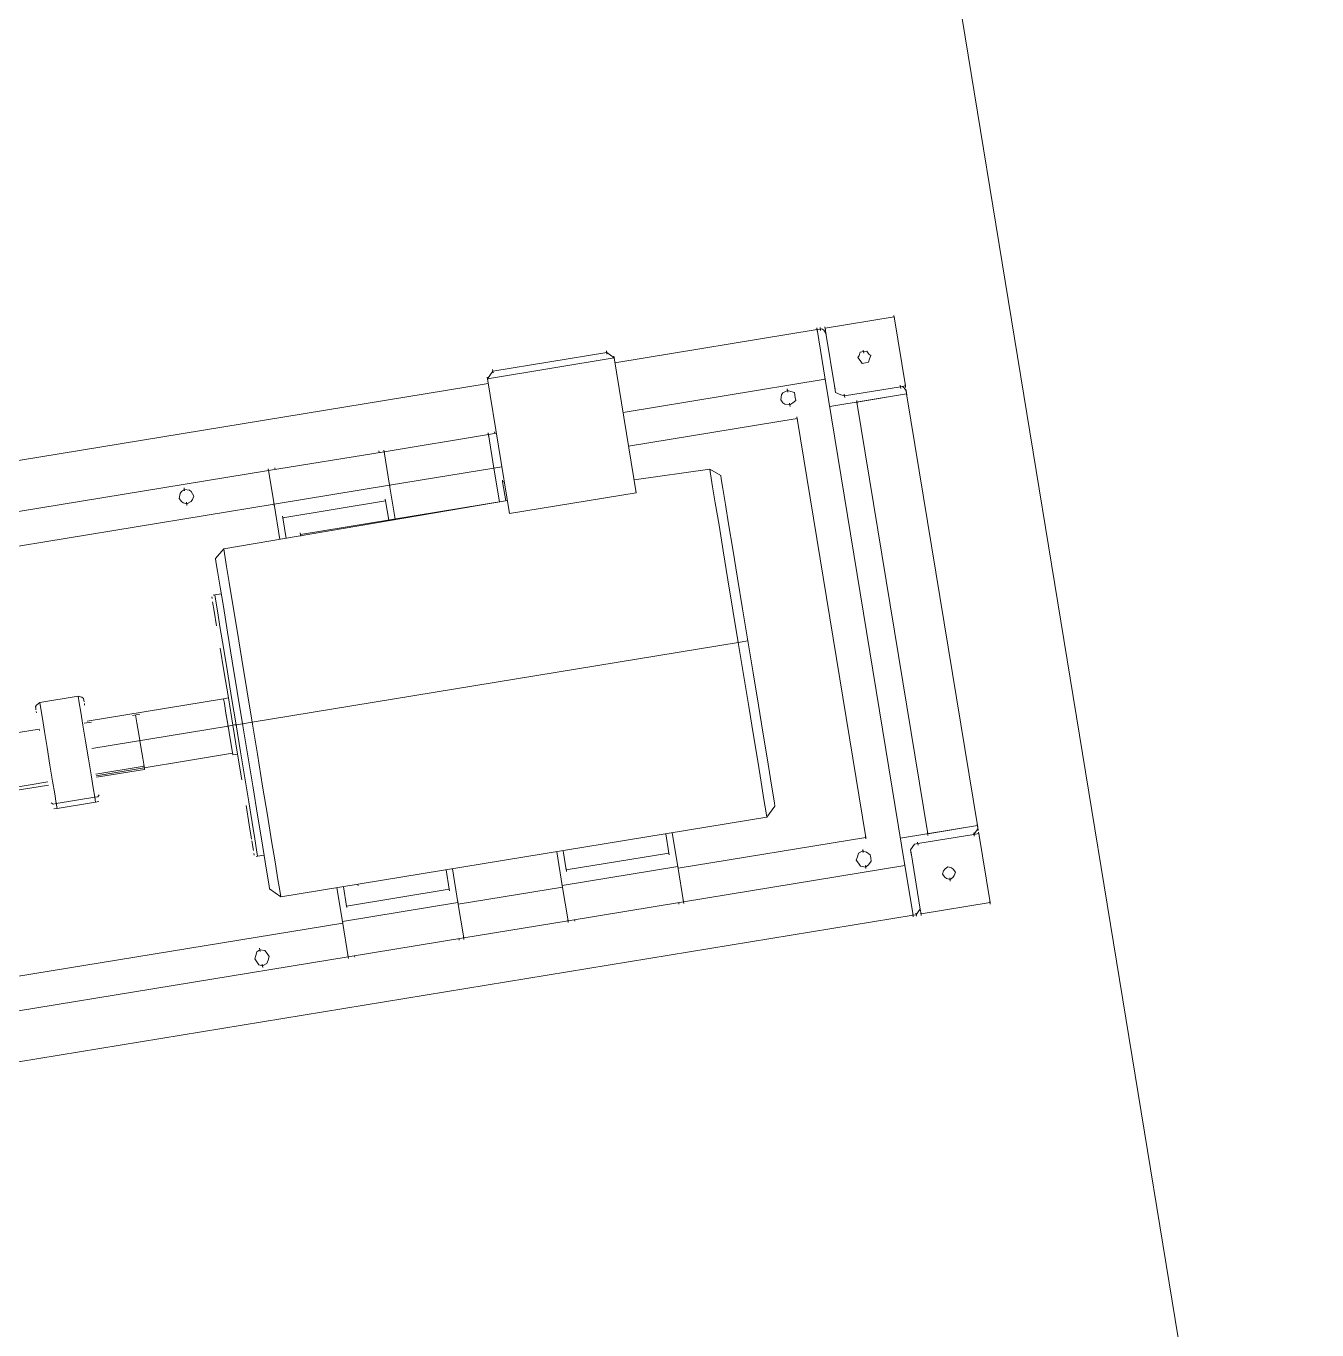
# Model space of a CAD drawing. Header units: metres. Extents: x 2 to 659295185, y -28 to 1124222152.
# Drawn here: x 655611.247 to 655612.913, y 1126535.41 to 1126537.093 of the extents above; entities that cross this region are included whole.
import ezdxf

# ---------------------------------------------------------------- set-up
doc = ezdxf.new("R2010")
doc.units = ezdxf.units.M
doc.header["$MEASUREMENT"] = 0
doc.layers.add('CCSM_C1_CUERPO CK$0$A-EQUIPOS', color=9, linetype='CONTINUOUS')

msp = doc.modelspace()

# ---------------------------------------------------------------- linework, layer by layer
at = {"layer": 'CCSM_C1_CUERPO CK$0$A-EQUIPOS', "lineweight": 5}
for p, q in [((655611.754, 1126541.3795), (655612.9131, 1126534.3082)), ((655611.754, 1126541.3795), (655612.9131, 1126534.3082)), ((655612.2782, 1126536.7026), (655612.3673, 1126536.7172)), ((655612.2782, 1126536.7026), (655612.3673, 1126536.7172)), ((655612.3673, 1126536.7172), (655612.3669, 1126536.7192)), ((655612.3669, 1126536.7192), (655612.3676, 1126536.7151)), ((655612.3673, 1126536.7172), (655612.3819, 1126536.6281)), ((655612.3673, 1126536.7172), (655612.3819, 1126536.6281)), ((655612.2679, 1126536.7009), (655612.007, 1126536.6581)), ((655612.007, 1126536.6581), (655612.2679, 1126536.7009)), ((655612.2679, 1126536.7009), (655612.2675, 1126536.7029)), ((655612.2675, 1126536.7029), (655612.2682, 1126536.6988)), ((655612.2679, 1126536.7009), (655612.2675, 1126536.7029)), ((655612.2675, 1126536.7029), (655612.2682, 1126536.6988)), ((655612.272, 1126536.7015), (655612.2679, 1126536.7009)), ((655612.272, 1126536.7015), (655612.2679, 1126536.7009)), ((655612.2679, 1126536.7009), (655612.2784, 1126536.6367)), ((655612.2679, 1126536.7009), (655612.2784, 1126536.6367)), ((655612.2679, 1126536.7009), (655612.2784, 1126536.6367)), ((655612.2679, 1126536.7009), (655612.2784, 1126536.6367)), ((655612.272, 1126536.7015), (655612.2717, 1126536.7036)), ((655612.2717, 1126536.7036), (655612.2723, 1126536.6995)), ((655612.2741, 1126536.7019), (655612.272, 1126536.7015)), ((655612.2741, 1126536.7019), (655612.272, 1126536.7015)), ((655612.2741, 1126536.7019), (655612.2765, 1126536.7001)), ((655612.2765, 1126536.7001), (655612.2741, 1126536.7019)), ((655612.2741, 1126536.7019), (655612.2765, 1126536.7001)), ((655612.2765, 1126536.7001), (655612.2741, 1126536.7019)), ((655612.2765, 1126536.7001), (655612.2741, 1126536.7019)), ((655612.2741, 1126536.7019), (655612.2765, 1126536.7001)), ((655612.2792, 1126536.6963), (655612.2765, 1126536.7001)), ((655612.2765, 1126536.7001), (655612.2792, 1126536.6963)), ((655612.2792, 1126536.6963), (655612.2765, 1126536.7001)), ((655612.2765, 1126536.7001), (655612.2792, 1126536.6963)), ((655612.2792, 1126536.6963), (655612.2765, 1126536.7001)), ((655612.2765, 1126536.7001), (655612.2792, 1126536.6963)), ((655612.2782, 1126536.7026), (655612.2779, 1126536.7046)), ((655612.2779, 1126536.7046), (655612.2786, 1126536.7005)), ((655612.2792, 1126536.6963), (655612.2782, 1126536.7026)), ((655612.2792, 1126536.6963), (655612.2782, 1126536.7026)), ((655612.2789, 1126536.6984), (655612.2796, 1126536.6943)), ((655612.2908, 1126536.6259), (655612.2792, 1126536.6963)), ((655612.2908, 1126536.6259), (655612.2792, 1126536.6963)), ((655612.3275, 1126536.6745), (655612.3282, 1126536.6703)), ((655611.8424, 1126536.6375), (655612.0059, 1126536.6643)), ((655611.8493, 1126536.6471), (655611.9963, 1126536.6712)), ((655611.9963, 1126536.6712), (655611.8493, 1126536.6471)), ((655611.9966, 1126536.6692), (655611.996, 1126536.6733)), ((655611.996, 1126536.6733), (655611.9963, 1126536.6712)), ((655612.0059, 1126536.6643), (655611.9963, 1126536.6712)), ((655611.9963, 1126536.6712), (655612.0059, 1126536.6643)), ((655612.0063, 1126536.6622), (655612.0056, 1126536.6664)), ((655612.0056, 1126536.6664), (655612.0059, 1126536.6643)), ((655612.0345, 1126536.4904), (655612.0059, 1126536.6643)), ((655612.0059, 1126536.6643), (655612.0345, 1126536.4904)), ((655612.3223, 1126536.6673), (655612.3205, 1126536.6648)), ((655612.3205, 1126536.6648), (655612.3223, 1126536.6673)), ((655612.3205, 1126536.6648), (655612.3233, 1126536.661)), ((655612.3233, 1126536.661), (655612.3205, 1126536.6648)), ((655612.3237, 1126536.6717), (655612.3223, 1126536.6673)), ((655612.3237, 1126536.6717), (655612.3223, 1126536.6673)), ((655612.326, 1126536.6572), (655612.3233, 1126536.661)), ((655612.326, 1126536.6572), (655612.3233, 1126536.661)), ((655612.3278, 1126536.6724), (655612.3237, 1126536.6717)), ((655612.3278, 1126536.6724), (655612.3237, 1126536.6717)), ((655612.3302, 1126536.6579), (655612.326, 1126536.6572)), ((655612.326, 1126536.6572), (655612.3302, 1126536.6579)), ((655612.332, 1126536.6731), (655612.3278, 1126536.6724)), ((655612.332, 1126536.6731), (655612.3278, 1126536.6724)), ((655612.3343, 1126536.6586), (655612.3302, 1126536.6579)), ((655612.3343, 1126536.6586), (655612.3302, 1126536.6579)), ((655612.3347, 1126536.6693), (655612.332, 1126536.6731)), ((655612.3347, 1126536.6693), (655612.332, 1126536.6731)), ((655612.3357, 1126536.6631), (655612.3343, 1126536.6586)), ((655612.3357, 1126536.6631), (655612.3343, 1126536.6586)), ((655612.3371, 1126536.6676), (655612.3347, 1126536.6693)), ((655612.3347, 1126536.6693), (655612.3371, 1126536.6676)), ((655612.3357, 1126536.6631), (655612.3371, 1126536.6676)), ((655612.3371, 1126536.6676), (655612.3357, 1126536.6631)), ((655611.8424, 1126536.6375), (655611.8493, 1126536.6471)), ((655611.8493, 1126536.6471), (655611.8424, 1126536.6375)), ((655611.8496, 1126536.6451), (655611.849, 1126536.6492)), ((655611.849, 1126536.6492), (655611.8493, 1126536.6471)), ((655611.8434, 1126536.6313), (655610.6134, 1126536.4297)), ((655611.8434, 1126536.6313), (655610.6134, 1126536.4297)), ((655611.8427, 1126536.6354), (655611.842, 1126536.6396)), ((655611.842, 1126536.6396), (655611.8424, 1126536.6375)), ((655611.8709, 1126536.4636), (655611.8424, 1126536.6375)), ((655611.8424, 1126536.6375), (655611.8709, 1126536.4636)), ((655612.2784, 1126536.6367), (655612.0175, 1126536.5939)), ((655612.2784, 1126536.6367), (655612.0175, 1126536.5939)), ((655612.2294, 1126536.6244), (655612.23, 1126536.6202)), ((655612.2787, 1126536.6346), (655612.278, 1126536.6387)), ((655612.278, 1126536.6387), (655612.2784, 1126536.6367)), ((655612.2784, 1126536.6367), (655612.278, 1126536.6387)), ((655612.278, 1126536.6387), (655612.2784, 1126536.6367)), ((655612.2784, 1126536.6367), (655612.278, 1126536.6387)), ((655612.3812, 1126536.0093), (655612.2784, 1126536.6367)), ((655612.3812, 1126536.0093), (655612.2784, 1126536.6367)), ((655612.2904, 1126536.628), (655612.2911, 1126536.6239)), ((655612.2918, 1126536.6197), (655612.2908, 1126536.6259)), ((655612.2918, 1126536.6197), (655612.2908, 1126536.6259)), ((655612.3756, 1126536.6271), (655612.3032, 1126536.6152)), ((655612.3756, 1126536.6271), (655612.3032, 1126536.6152)), ((655612.3753, 1126536.6292), (655612.376, 1126536.625)), ((655612.3777, 1126536.6274), (655612.3756, 1126536.6271)), ((655612.3777, 1126536.6274), (655612.3756, 1126536.6271)), ((655612.3819, 1126536.6281), (655612.3777, 1126536.6274)), ((655612.3819, 1126536.6281), (655612.3777, 1126536.6274)), ((655612.3777, 1126536.6274), (655612.3801, 1126536.6257)), ((655612.3801, 1126536.6257), (655612.3777, 1126536.6274)), ((655612.3777, 1126536.6274), (655612.3801, 1126536.6257)), ((655612.3801, 1126536.6257), (655612.3777, 1126536.6274)), ((655612.3801, 1126536.6257), (655612.3777, 1126536.6274)), ((655612.3777, 1126536.6274), (655612.3801, 1126536.6257)), ((655612.3829, 1126536.6219), (655612.3801, 1126536.6257)), ((655612.3801, 1126536.6257), (655612.3829, 1126536.6219)), ((655612.3829, 1126536.6219), (655612.3801, 1126536.6257)), ((655612.3801, 1126536.6257), (655612.3829, 1126536.6219)), ((655612.3829, 1126536.6219), (655612.3801, 1126536.6257)), ((655612.3801, 1126536.6257), (655612.3829, 1126536.6219)), ((655612.3822, 1126536.626), (655612.3815, 1126536.6302)), ((655612.3819, 1126536.6281), (655612.3822, 1126536.626)), ((655612.3825, 1126536.624), (655612.3829, 1126536.6219)), ((655612.3832, 1126536.6198), (655612.3825, 1126536.624)), ((655612.2211, 1126536.6103), (655612.2221, 1126536.6168)), ((655612.2211, 1126536.6103), (655612.2221, 1126536.6168)), ((655612.2238, 1126536.6065), (655612.2211, 1126536.6103)), ((655612.2238, 1126536.6065), (655612.2211, 1126536.6103)), ((655612.2221, 1126536.6168), (655612.2238, 1126536.6192)), ((655612.2238, 1126536.6192), (655612.2221, 1126536.6168)), ((655612.2238, 1126536.6192), (655612.2297, 1126536.6223)), ((655612.2297, 1126536.6223), (655612.2238, 1126536.6192)), ((655612.2262, 1126536.6047), (655612.2238, 1126536.6065)), ((655612.2262, 1126536.6047), (655612.2238, 1126536.6065)), ((655612.2297, 1126536.6223), (655612.2342, 1126536.6209)), ((655612.2297, 1126536.6223), (655612.2342, 1126536.6209)), ((655612.2297, 1126536.6223), (655612.23, 1126536.6202)), ((655612.2297, 1126536.6223), (655612.23, 1126536.6202)), ((655612.2297, 1126536.6223), (655612.23, 1126536.6202)), ((655612.2366, 1126536.6064), (655612.2328, 1126536.6037)), ((655612.2366, 1126536.6064), (655612.2328, 1126536.6037)), ((655612.2342, 1126536.6209), (655612.2387, 1126536.6195)), ((655612.2387, 1126536.6195), (655612.2342, 1126536.6209)), ((655612.2404, 1126536.6092), (655612.2366, 1126536.6064)), ((655612.2404, 1126536.6092), (655612.2366, 1126536.6064)), ((655612.2397, 1126536.6133), (655612.2387, 1126536.6195)), ((655612.2397, 1126536.6133), (655612.2387, 1126536.6195)), ((655612.2404, 1126536.6092), (655612.2397, 1126536.6133)), ((655612.2404, 1126536.6092), (655612.2397, 1126536.6133)), ((655612.2842, 1126536.6015), (655612.3835, 1126536.6178)), ((655612.2842, 1126536.6015), (655612.3835, 1126536.6178)), ((655612.2987, 1126536.6166), (655612.2918, 1126536.6197)), ((655612.2918, 1126536.6197), (655612.2987, 1126536.6166)), ((655612.3032, 1126536.6152), (655612.2987, 1126536.6166)), ((655612.2987, 1126536.6166), (655612.3032, 1126536.6152)), ((655612.3028, 1126536.6173), (655612.3035, 1126536.6131)), ((655612.3028, 1126536.6173), (655612.3032, 1126536.6152)), ((655612.319, 1126536.6093), (655612.3197, 1126536.6052)), ((655612.3194, 1126536.6072), (655612.3835, 1126536.6178)), ((655612.3835, 1126536.6178), (655612.3194, 1126536.6072)), ((655612.3194, 1126536.6072), (655612.4107, 1126536.0502)), ((655612.4107, 1126536.0502), (655612.3194, 1126536.6072)), ((655612.3835, 1126536.6178), (655612.3829, 1126536.6219)), ((655612.3835, 1126536.6178), (655612.3829, 1126536.6219)), ((655612.3839, 1126536.6157), (655612.3832, 1126536.6198)), ((655612.3832, 1126536.6198), (655612.3839, 1126536.6157)), ((655612.4748, 1126536.0608), (655612.3835, 1126536.6178)), ((655612.3835, 1126536.6178), (655612.4748, 1126536.0608)), ((655612.2328, 1126536.6037), (655612.2262, 1126536.6047)), ((655612.2328, 1126536.6037), (655612.2262, 1126536.6047)), ((655612.2324, 1126536.6057), (655612.2328, 1126536.6037)), ((655612.2324, 1126536.6057), (655612.2331, 1126536.6016)), ((655612.2324, 1126536.6057), (655612.2328, 1126536.6037)), ((655612.2324, 1126536.6057), (655612.2328, 1126536.6037)), ((655612.0246, 1126536.5504), (655612.242, 1126536.5861)), ((655612.0246, 1126536.5504), (655612.242, 1126536.5861)), ((655612.2417, 1126536.5881), (655612.2424, 1126536.584)), ((655612.242, 1126536.5861), (655612.3306, 1126536.0456)), ((655612.242, 1126536.5861), (655612.3306, 1126536.0456)), ((655611.8436, 1126536.5654), (655611.709, 1126536.5433)), ((655611.8436, 1126536.5654), (655611.709, 1126536.5433)), ((655611.8432, 1126536.5675), (655611.8439, 1126536.5633)), ((655611.8432, 1126536.5675), (655611.8436, 1126536.5654)), ((655611.8539, 1126536.5671), (655611.8436, 1126536.5654)), ((655611.8436, 1126536.5654), (655611.8539, 1126536.5671)), ((655611.8436, 1126536.5654), (655611.8507, 1126536.5219)), ((655611.8507, 1126536.5219), (655611.8436, 1126536.5654)), ((655611.8515, 1126536.5688), (655611.8518, 1126536.5668)), ((655611.8515, 1126536.5688), (655611.8518, 1126536.5668)), ((655611.709, 1126536.5433), (655611.5599, 1126536.5189)), ((655611.5599, 1126536.5189), (655611.709, 1126536.5433)), ((655611.7024, 1126536.5444), (655611.7028, 1126536.5423)), ((655611.7028, 1126536.5423), (655611.7024, 1126536.5444)), ((655611.709, 1126536.5433), (655611.7086, 1126536.5454)), ((655611.7086, 1126536.5454), (655611.7093, 1126536.5413)), ((655611.7161, 1126536.4999), (655611.709, 1126536.5433)), ((655611.709, 1126536.5433), (655611.7161, 1126536.4999)), ((655611.5678, 1126536.5223), (655611.5682, 1126536.5203)), ((655611.5682, 1126536.5203), (655611.5678, 1126536.5223)), ((655611.851, 1126536.5198), (655611.8503, 1126536.524)), ((655611.8503, 1126536.524), (655611.8507, 1126536.5219)), ((655611.861, 1126536.5236), (655611.8507, 1126536.5219)), ((655611.8507, 1126536.5219), (655611.861, 1126536.5236)), ((655611.5599, 1126536.5189), (655610.6239, 1126536.3655)), ((655611.5599, 1126536.5189), (655610.6239, 1126536.3655)), ((655611.5602, 1126536.5168), (655611.5595, 1126536.521)), ((655611.5595, 1126536.521), (655611.5599, 1126536.5189)), ((655611.5599, 1126536.5189), (655611.567, 1126536.4754)), ((655611.567, 1126536.4754), (655611.5599, 1126536.5189)), ((655611.7161, 1126536.4999), (655611.8507, 1126536.5219)), ((655611.7161, 1126536.4999), (655611.8507, 1126536.5219)), ((655611.8507, 1126536.5219), (655611.8578, 1126536.4784)), ((655611.8578, 1126536.4784), (655611.8507, 1126536.5219)), ((655611.8617, 1126536.5067), (655611.8624, 1126536.5026)), ((655612.1294, 1126536.5208), (655612.0317, 1126536.5069)), ((655612.1294, 1126536.5208), (655612.0317, 1126536.5069)), ((655612.1304, 1126536.5146), (655612.1294, 1126536.5208)), ((655612.1294, 1126536.5208), (655612.1435, 1126536.5125)), ((655612.1435, 1126536.5125), (655612.1294, 1126536.5208)), ((655612.1331, 1126536.498), (655612.1304, 1126536.5146)), ((655612.1435, 1126536.5125), (655612.1442, 1126536.5084)), ((655612.1442, 1126536.5084), (655612.1435, 1126536.5125)), ((655612.1442, 1126536.5084), (655612.1462, 1126536.4959)), ((655612.1462, 1126536.4959), (655612.1442, 1126536.5084)), ((655611.4446, 1126536.483), (655611.4456, 1126536.4895)), ((655611.4446, 1126536.483), (655611.4456, 1126536.4895)), ((655611.4456, 1126536.4895), (655611.4473, 1126536.4919)), ((655611.4473, 1126536.4919), (655611.4456, 1126536.4895)), ((655611.4473, 1126536.4919), (655611.4512, 1126536.4947)), ((655611.4512, 1126536.4947), (655611.4473, 1126536.4919)), ((655611.4508, 1126536.4968), (655611.4515, 1126536.4926)), ((655611.4512, 1126536.4947), (655611.4577, 1126536.4936)), ((655611.4512, 1126536.4947), (655611.4577, 1126536.4936)), ((655611.4512, 1126536.4947), (655611.4515, 1126536.4926)), ((655611.4512, 1126536.4947), (655611.4515, 1126536.4926)), ((655611.4512, 1126536.4947), (655611.4515, 1126536.4926)), ((655611.4577, 1126536.4936), (655611.4601, 1126536.4919)), ((655611.4601, 1126536.4919), (655611.4577, 1126536.4936)), ((655611.4601, 1126536.4919), (655611.4632, 1126536.486)), ((655611.4632, 1126536.486), (655611.4601, 1126536.4919)), ((655611.567, 1126536.4754), (655611.7161, 1126536.4999)), ((655611.567, 1126536.4754), (655611.7161, 1126536.4999)), ((655611.7158, 1126536.5019), (655611.7164, 1126536.4978)), ((655611.7158, 1126536.5019), (655611.7161, 1126536.4999)), ((655611.7232, 1126536.4564), (655611.7161, 1126536.4999)), ((655611.7232, 1126536.4564), (655611.7161, 1126536.4999)), ((655611.8641, 1126536.505), (655611.862, 1126536.5046)), ((655611.8641, 1126536.505), (655611.862, 1126536.5046)), ((655611.862, 1126536.5046), (655611.8661, 1126536.4798)), ((655611.862, 1126536.5046), (655611.8661, 1126536.4798)), ((655612.0345, 1126536.4904), (655611.8709, 1126536.4636)), ((655612.0341, 1126536.4924), (655612.0345, 1126536.4904)), ((655612.1365, 1126536.4773), (655612.1331, 1126536.498)), ((655612.1496, 1126536.4752), (655612.1462, 1126536.4959)), ((655612.1496, 1126536.4752), (655612.1462, 1126536.4959)), ((655610.8651, 1126536.3604), (655611.567, 1126536.4754)), ((655610.8651, 1126536.3604), (655611.567, 1126536.4754)), ((655611.4473, 1126536.4792), (655611.4446, 1126536.483)), ((655611.4473, 1126536.4792), (655611.4446, 1126536.483)), ((655611.4473, 1126536.4792), (655611.4497, 1126536.4775)), ((655611.4497, 1126536.4775), (655611.4473, 1126536.4792)), ((655611.4497, 1126536.4775), (655611.4542, 1126536.4761)), ((655611.4542, 1126536.4761), (655611.4497, 1126536.4775)), ((655611.4539, 1126536.4781), (655611.4542, 1126536.4761)), ((655611.4539, 1126536.4781), (655611.4545, 1126536.474)), ((655611.4539, 1126536.4781), (655611.4542, 1126536.4761)), ((655611.4539, 1126536.4781), (655611.4542, 1126536.4761)), ((655611.4601, 1126536.4792), (655611.4542, 1126536.4761)), ((655611.4601, 1126536.4792), (655611.4542, 1126536.4761)), ((655611.4618, 1126536.4816), (655611.4601, 1126536.4792)), ((655611.4618, 1126536.4816), (655611.4601, 1126536.4792)), ((655611.4632, 1126536.486), (655611.4618, 1126536.4816)), ((655611.4618, 1126536.4816), (655611.4632, 1126536.486)), ((655611.8682, 1126536.4801), (655611.502, 1126536.418)), ((655611.8682, 1126536.4801), (655611.502, 1126536.418)), ((655611.5667, 1126536.4775), (655611.5673, 1126536.4733)), ((655611.5667, 1126536.4775), (655611.567, 1126536.4754)), ((655611.5745, 1126536.4299), (655611.567, 1126536.4754)), ((655611.5745, 1126536.4299), (655611.567, 1126536.4754)), ((655611.5783, 1126536.4581), (655611.7109, 1126536.4799)), ((655611.5783, 1126536.4581), (655611.7109, 1126536.4799)), ((655611.601, 1126536.4363), (655611.8682, 1126536.4801)), ((655611.8682, 1126536.4801), (655611.601, 1126536.4363)), ((655611.7105, 1126536.4819), (655611.7112, 1126536.4778)), ((655611.7109, 1126536.4799), (655611.7149, 1126536.455)), ((655611.7109, 1126536.4799), (655611.7149, 1126536.455)), ((655612.1413, 1126536.4483), (655612.1365, 1126536.4773)), ((655612.1537, 1126536.4504), (655612.1496, 1126536.4752)), ((655612.1537, 1126536.4504), (655612.1496, 1126536.4752)), ((655611.578, 1126536.4602), (655611.5787, 1126536.4561)), ((655611.5828, 1126536.4312), (655611.5783, 1126536.4581)), ((655611.5828, 1126536.4312), (655611.5783, 1126536.4581)), ((655611.8705, 1126536.4656), (655611.8709, 1126536.4636)), ((655611.6007, 1126536.4384), (655611.6014, 1126536.4343)), ((655611.6007, 1126536.4384), (655611.601, 1126536.4363)), ((655612.1467, 1126536.4152), (655612.1413, 1126536.4483)), ((655612.1591, 1126536.4173), (655612.1537, 1126536.4504)), ((655612.1591, 1126536.4173), (655612.1537, 1126536.4504)), ((655611.601, 1126536.4363), (655611.6014, 1126536.4343)), ((655611.6014, 1126536.4343), (655611.601, 1126536.4363)), ((655611.502, 1126536.418), (655611.4913, 1126536.4056)), ((655611.502, 1126536.418), (655611.4913, 1126536.4056)), ((655611.4913, 1126536.4056), (655611.492, 1126536.4015)), ((655611.4913, 1126536.4056), (655611.492, 1126536.4015)), ((655611.503, 1126536.4118), (655611.502, 1126536.418)), ((655611.5057, 1126536.3952), (655611.503, 1126536.4118)), ((655612.1528, 1126536.3779), (655612.1467, 1126536.4152)), ((655612.1652, 1126536.38), (655612.1591, 1126536.4173)), ((655612.1652, 1126536.38), (655612.1591, 1126536.4173)), ((655611.492, 1126536.4015), (655611.494, 1126536.389)), ((655611.492, 1126536.4015), (655611.494, 1126536.389)), ((655611.494, 1126536.389), (655611.4974, 1126536.3683)), ((655611.494, 1126536.389), (655611.4974, 1126536.3683)), ((655611.5091, 1126536.3745), (655611.5057, 1126536.3952)), ((655611.5139, 1126536.3455), (655611.5091, 1126536.3745)), ((655612.1528, 1126536.3779), (655612.1593, 1126536.3386)), ((655612.1717, 1126536.3406), (655612.1652, 1126536.38)), ((655612.1717, 1126536.3406), (655612.1652, 1126536.38)), ((655611.4867, 1126536.3559), (655611.487, 1126536.3539)), ((655611.487, 1126536.3539), (655611.4867, 1126536.3559)), ((655611.4884, 1126536.3583), (655611.4905, 1126536.3587)), ((655611.4905, 1126536.3587), (655611.4884, 1126536.3583)), ((655611.4987, 1126536.36), (655611.4905, 1126536.3587)), ((655611.4987, 1126536.36), (655611.4905, 1126536.3587)), ((655611.4905, 1126536.3587), (655611.4918, 1126536.3504)), ((655611.4974, 1126536.3683), (655611.5015, 1126536.3435)), ((655611.4974, 1126536.3683), (655611.5015, 1126536.3435)), ((655611.4877, 1126536.3497), (655611.4897, 1126536.3373)), ((655611.4897, 1126536.3373), (655611.4928, 1126536.3187)), ((655611.4928, 1126536.3187), (655611.4897, 1126536.3373)), ((655611.4938, 1126536.338), (655611.4918, 1126536.3504)), ((655611.4976, 1126536.3152), (655611.4938, 1126536.338)), ((655611.5015, 1126536.3435), (655611.5069, 1126536.3103)), ((655611.5015, 1126536.3435), (655611.5069, 1126536.3103)), ((655611.5193, 1126536.3124), (655611.5139, 1126536.3455)), ((655612.1593, 1126536.3386), (655612.1661, 1126536.2972)), ((655612.1785, 1126536.2992), (655612.1717, 1126536.3406)), ((655612.1785, 1126536.2992), (655612.1717, 1126536.3406)), ((655611.5017, 1126536.2904), (655611.4976, 1126536.3152)), ((655611.5069, 1126536.3103), (655611.513, 1126536.2731)), ((655611.5069, 1126536.3103), (655611.513, 1126536.2731)), ((655611.5254, 1126536.2751), (655611.5193, 1126536.3124)), ((655611.4975, 1126536.2897), (655611.5023, 1126536.2607)), ((655611.5067, 1126536.2593), (655611.5017, 1126536.2904)), ((655611.5387, 1126536.1944), (655612.1661, 1126536.2972)), ((655612.1657, 1126536.2993), (655612.1664, 1126536.2951)), ((655612.1661, 1126536.2972), (655612.1785, 1126536.2992)), ((655612.1661, 1126536.2972), (655612.1728, 1126536.2558)), ((655612.1781, 1126536.3013), (655612.1788, 1126536.2972)), ((655612.1785, 1126536.2992), (655612.1853, 1126536.2578)), ((655612.1853, 1126536.2578), (655612.1785, 1126536.2992)), ((655611.513, 1126536.2731), (655611.5194, 1126536.2337)), ((655611.513, 1126536.2731), (655611.5194, 1126536.2337)), ((655611.5319, 1126536.2358), (655611.5254, 1126536.2751)), ((655611.5023, 1126536.2607), (655611.508, 1126536.2255)), ((655611.508, 1126536.2255), (655611.5023, 1126536.2607)), ((655611.5023, 1126536.2607), (655611.508, 1126536.2255)), ((655611.5122, 1126536.2262), (655611.5067, 1126536.2593)), ((655612.1796, 1126536.2144), (655612.1728, 1126536.2558)), ((655612.1921, 1126536.2164), (655612.1853, 1126536.2578)), ((655612.1921, 1126536.2164), (655612.1853, 1126536.2578)), ((655611.2607, 1126536.2168), (655611.2645, 1126536.2196)), ((655611.2607, 1126536.2168), (655611.2645, 1126536.2196)), ((655611.3142, 1126536.2277), (655611.2645, 1126536.2196)), ((655611.2645, 1126536.2196), (655611.3142, 1126536.2277)), ((655611.2645, 1126536.2196), (655611.2658, 1126536.2113)), ((655611.3187, 1126536.2263), (655611.3142, 1126536.2277)), ((655611.3142, 1126536.2277), (655611.3187, 1126536.2263)), ((655611.3155, 1126536.2194), (655611.3142, 1126536.2277)), ((655611.3176, 1126536.207), (655611.3155, 1126536.2194)), ((655611.3211, 1126536.2246), (655611.3187, 1126536.2263)), ((655611.3214, 1126536.2225), (655611.3211, 1126536.2246)), ((655611.3211, 1126536.2246), (655611.3214, 1126536.2225)), ((655611.3214, 1126536.2225), (655611.3211, 1126536.2246)), ((655611.3217, 1126536.2205), (655611.3214, 1126536.2225)), ((655611.3214, 1126536.2225), (655611.3217, 1126536.2205)), ((655611.5018, 1126536.2245), (655611.3258, 1126536.1956)), ((655611.5018, 1126536.2245), (655611.3258, 1126536.1956)), ((655611.5018, 1126536.2245), (655611.508, 1126536.2255)), ((655611.508, 1126536.2255), (655611.5018, 1126536.2245)), ((655611.5028, 1126536.2183), (655611.5018, 1126536.2245)), ((655611.5028, 1126536.2183), (655611.5018, 1126536.2245)), ((655611.508, 1126536.2255), (655611.5138, 1126536.1903)), ((655611.5138, 1126536.1903), (655611.508, 1126536.2255)), ((655611.5122, 1126536.2262), (655611.5179, 1126536.191)), ((655611.5194, 1126536.2337), (655611.5262, 1126536.1923)), ((655611.5194, 1126536.2337), (655611.5262, 1126536.1923)), ((655611.5387, 1126536.1944), (655611.5319, 1126536.2358)), ((655611.2607, 1126536.2168), (655611.2589, 1126536.2144)), ((655611.2589, 1126536.2144), (655611.2593, 1126536.2124)), ((655611.2589, 1126536.2144), (655611.2593, 1126536.2124)), ((655611.2589, 1126536.2144), (655611.2593, 1126536.2124)), ((655611.2593, 1126536.2124), (655611.2596, 1126536.2103)), ((655611.2593, 1126536.2124), (655611.2596, 1126536.2103)), ((655611.2603, 1126536.2061), (655611.26, 1126536.2082)), ((655611.2679, 1126536.1989), (655611.2658, 1126536.2113)), ((655611.3203, 1126536.1905), (655611.3176, 1126536.207)), ((655611.3221, 1126536.2184), (655611.3224, 1126536.2163)), ((655611.3841, 1126536.203), (655611.3935, 1126536.2046)), ((655611.3841, 1126536.203), (655611.3935, 1126536.2046)), ((655611.39, 1126536.1934), (655611.3883, 1126536.2037)), ((655611.39, 1126536.1934), (655611.3883, 1126536.2037)), ((655611.5028, 1126536.2183), (655611.5049, 1126536.2058)), ((655611.5049, 1126536.2058), (655611.5028, 1126536.2183)), ((655611.5049, 1126536.2058), (655611.5076, 1126536.1893)), ((655611.5049, 1126536.2058), (655611.5076, 1126536.1893)), ((655611.5076, 1126536.1893), (655611.5052, 1126536.2038)), ((655611.5076, 1126536.1893), (655611.5052, 1126536.2038)), ((655612.1857, 1126536.1771), (655612.1796, 1126536.2144)), ((655612.1978, 1126536.1812), (655612.1921, 1126536.2164)), ((655612.1978, 1126536.1812), (655612.1921, 1126536.2164)), ((655611.2706, 1126536.1823), (655611.2679, 1126536.1989)), ((655611.3237, 1126536.1697), (655611.3203, 1126536.1905)), ((655611.322, 1126536.1929), (655611.3313, 1126536.1944)), ((655611.322, 1126536.1929), (655611.3313, 1126536.1944)), ((655611.5076, 1126536.1893), (655611.3316, 1126536.1604)), ((655611.3924, 1126536.1789), (655611.39, 1126536.1934)), ((655611.3924, 1126536.1789), (655611.39, 1126536.1934)), ((655611.5073, 1126536.1913), (655611.5079, 1126536.1872)), ((655611.5079, 1126536.1872), (655611.5073, 1126536.1913)), ((655611.5076, 1126536.1893), (655611.5138, 1126536.1903)), ((655611.5103, 1126536.1727), (655611.5076, 1126536.1893)), ((655611.5076, 1126536.1893), (655611.5103, 1126536.1727)), ((655611.5103, 1126536.1727), (655611.5076, 1126536.1893)), ((655611.5103, 1126536.1727), (655611.5076, 1126536.1893)), ((655611.5138, 1126536.1903), (655611.5159, 1126536.1906)), ((655611.5138, 1126536.1903), (655611.5199, 1126536.153)), ((655611.5199, 1126536.153), (655611.5138, 1126536.1903)), ((655611.5179, 1126536.191), (655611.5159, 1126536.1906)), ((655611.5176, 1126536.193), (655611.5183, 1126536.1889)), ((655611.5179, 1126536.191), (655611.5262, 1126536.1923)), ((655611.5179, 1126536.191), (655611.5237, 1126536.1558)), ((655611.5259, 1126536.1944), (655611.5266, 1126536.1902)), ((655611.5262, 1126536.1923), (655611.5387, 1126536.1944)), ((655611.533, 1126536.1509), (655611.5262, 1126536.1923)), ((655611.5262, 1126536.1923), (655611.533, 1126536.1509)), ((655611.5383, 1126536.1964), (655611.539, 1126536.1923)), ((655611.5387, 1126536.1944), (655611.5454, 1126536.1529)), ((655611.2637, 1126536.1854), (655611.2181, 1126536.178)), ((655611.264, 1126536.1834), (655611.2637, 1126536.1854)), ((655611.264, 1126536.1834), (655611.2637, 1126536.1854)), ((655611.274, 1126536.1616), (655611.2706, 1126536.1823)), ((655611.3274, 1126536.147), (655611.3237, 1126536.1697)), ((655611.3951, 1126536.1623), (655611.3924, 1126536.1789)), ((655611.3951, 1126536.1623), (655611.3924, 1126536.1789)), ((655611.5123, 1126536.1603), (655611.5103, 1126536.1727)), ((655611.5123, 1126536.1603), (655611.5103, 1126536.1727)), ((655611.5103, 1126536.1727), (655611.5123, 1126536.1603)), ((655611.5123, 1126536.1603), (655611.5103, 1126536.1727)), ((655612.1912, 1126536.144), (655612.1857, 1126536.1771)), ((655612.2033, 1126536.1481), (655612.1978, 1126536.1812)), ((655612.2033, 1126536.1481), (655612.1978, 1126536.1812)), ((655611.2777, 1126536.1388), (655611.274, 1126536.1616)), ((655611.3374, 1126536.1252), (655611.5134, 1126536.1541)), ((655611.3374, 1126536.1252), (655611.5134, 1126536.1541)), ((655611.3974, 1126536.1478), (655611.3951, 1126536.1623)), ((655611.3951, 1126536.1623), (655611.3974, 1126536.1478)), ((655611.5137, 1126536.152), (655611.5123, 1126536.1603)), ((655611.5123, 1126536.1603), (655611.5137, 1126536.152)), ((655611.5199, 1126536.153), (655611.5137, 1126536.152)), ((655611.5137, 1126536.152), (655611.5199, 1126536.153)), ((655611.5253, 1126536.1199), (655611.5199, 1126536.153)), ((655611.5199, 1126536.153), (655611.5253, 1126536.1199)), ((655611.5253, 1126536.1199), (655611.5199, 1126536.153)), ((655611.5237, 1126536.1558), (655611.5291, 1126536.1226)), ((655611.5522, 1126536.1115), (655611.5454, 1126536.1529)), ((655611.2811, 1126536.1181), (655611.2777, 1126536.1388)), ((655611.3274, 1126536.147), (655611.3308, 1126536.1263)), ((655611.337, 1126536.1273), (655611.3991, 1126536.1375)), ((655611.3991, 1126536.1375), (655611.3974, 1126536.1478)), ((655611.3974, 1126536.1478), (655611.3991, 1126536.1375)), ((655611.3988, 1126536.1395), (655611.3995, 1126536.1354)), ((655611.3998, 1126536.1333), (655611.3991, 1126536.1375)), ((655611.3991, 1126536.1375), (655611.3998, 1126536.1333)), ((655611.5398, 1126536.1095), (655611.533, 1126536.1509)), ((655611.533, 1126536.1509), (655611.5398, 1126536.1095)), ((655612.1956, 1126536.117), (655612.1912, 1126536.144)), ((655612.2077, 1126536.1212), (655612.2033, 1126536.1481)), ((655612.2077, 1126536.1212), (655612.2033, 1126536.1481)), ((655611.3308, 1126536.1263), (655611.3335, 1126536.1097)), ((655611.3377, 1126536.1231), (655611.3998, 1126536.1333)), ((655611.5342, 1126536.0916), (655611.5291, 1126536.1226)), ((655612.2107, 1126536.1025), (655612.2077, 1126536.1212)), ((655612.2107, 1126536.1025), (655612.2077, 1126536.1212)), ((655611.2749, 1126536.1171), (655611.2293, 1126536.1096)), ((655611.23, 1126536.1055), (655611.2756, 1126536.113)), ((655611.2838, 1126536.1016), (655611.2811, 1126536.1181)), ((655611.3335, 1126536.1097), (655611.3356, 1126536.0973)), ((655611.5398, 1126536.1095), (655611.5456, 1126536.0743)), ((655611.5398, 1126536.1095), (655611.5456, 1126536.0743)), ((655611.5583, 1126536.0743), (655611.5522, 1126536.1115)), ((655612.1993, 1126536.0943), (655612.1956, 1126536.117)), ((655612.2128, 1126536.0901), (655612.2107, 1126536.1025)), ((655612.2107, 1126536.1025), (655612.2128, 1126536.0901)), ((655611.2793, 1126536.0902), (655611.2817, 1126536.0885)), ((655611.2817, 1126536.0885), (655611.2859, 1126536.0891)), ((655611.2859, 1126536.0891), (655611.2838, 1126536.1016)), ((655611.2855, 1126536.0912), (655611.2862, 1126536.0871)), ((655611.3356, 1126536.0973), (655611.2859, 1126536.0891)), ((655611.2859, 1126536.0891), (655611.2869, 1126536.0829)), ((655611.2869, 1126536.0829), (655611.3366, 1126536.0911)), ((655611.3352, 1126536.0993), (655611.3359, 1126536.0952)), ((655611.3397, 1126536.098), (655611.3356, 1126536.0973)), ((655611.3366, 1126536.0911), (655611.3356, 1126536.0973)), ((655611.3366, 1126536.0911), (655611.3407, 1126536.0917)), ((655611.3414, 1126536.1004), (655611.3397, 1126536.098)), ((655611.5308, 1126536.0867), (655611.5348, 1126536.0619)), ((655611.5387, 1126536.0647), (655611.5342, 1126536.0916)), ((655612.2017, 1126536.0798), (655612.1993, 1126536.0943)), ((655612.2031, 1126536.0715), (655612.2134, 1126536.086)), ((655612.2031, 1126536.0715), (655612.2134, 1126536.086)), ((655612.2134, 1126536.086), (655612.2128, 1126536.0901)), ((655612.2128, 1126536.0901), (655612.2134, 1126536.086)), ((655611.2869, 1126536.0829), (655611.2827, 1126536.0822)), ((655611.2827, 1126536.0822), (655611.2869, 1126536.0829)), ((655611.5456, 1126536.0743), (655611.551, 1126536.0412)), ((655611.5456, 1126536.0743), (655611.551, 1126536.0412)), ((655611.5638, 1126536.0411), (655611.5583, 1126536.0743)), ((655611.5756, 1126535.9687), (655612.2031, 1126536.0715)), ((655611.5756, 1126535.9687), (655612.2031, 1126536.0715)), ((655612.2031, 1126536.0715), (655612.2017, 1126536.0798)), ((655611.5348, 1126536.0619), (655611.5379, 1126536.0433)), ((655611.542, 1126536.0439), (655611.5387, 1126536.0647)), ((655612.088, 1126536.008), (655612.0809, 1126536.0515)), ((655612.0809, 1126536.0515), (655612.088, 1126536.008)), ((655612.0809, 1126536.0515), (655612.0812, 1126536.0494)), ((655612.0812, 1126536.0494), (655612.0809, 1126536.0515)), ((655612.4748, 1126536.0608), (655612.3755, 1126536.0445)), ((655612.4748, 1126536.0608), (655612.3755, 1126536.0445)), ((655612.4103, 1126536.0523), (655612.411, 1126536.0482)), ((655612.4748, 1126536.0608), (655612.4107, 1126536.0502)), ((655612.4107, 1126536.0502), (655612.4748, 1126536.0608)), ((655612.47, 1126536.0515), (655612.4707, 1126536.0473)), ((655612.4721, 1126536.0518), (655612.4703, 1126536.0494)), ((655612.4721, 1126536.0518), (655612.4703, 1126536.0494)), ((655612.4738, 1126536.0542), (655612.4721, 1126536.0518)), ((655612.4738, 1126536.0542), (655612.4721, 1126536.0518)), ((655612.4755, 1126536.0566), (655612.4738, 1126536.0542)), ((655612.4755, 1126536.0566), (655612.4738, 1126536.0542)), ((655612.4752, 1126536.0587), (655612.4745, 1126536.0628)), ((655612.4745, 1126536.0628), (655612.4752, 1126536.0587)), ((655612.4748, 1126536.0608), (655612.4755, 1126536.0566)), ((655612.4755, 1126536.0566), (655612.4748, 1126536.0608)), ((655612.4759, 1126536.0545), (655612.4752, 1126536.0587)), ((655612.4755, 1126536.0566), (655612.4759, 1126536.0545)), ((655612.4762, 1126536.0525), (655612.4765, 1126536.0504)), ((655612.4762, 1126536.0525), (655612.4769, 1126536.0483)), ((655611.5382, 1126536.0412), (655611.5403, 1126536.0288)), ((655611.5444, 1126536.0295), (655611.542, 1126536.0439)), ((655611.551, 1126536.0412), (655611.5554, 1126536.0142)), ((655611.551, 1126536.0412), (655611.5554, 1126536.0142)), ((655611.5682, 1126536.0142), (655611.5638, 1126536.0411)), ((655612.0767, 1126536.0253), (655612.0726, 1126536.0501)), ((655612.0726, 1126536.0501), (655612.0767, 1126536.0253)), ((655612.3306, 1126536.0456), (655612.0884, 1126536.0059)), ((655612.3306, 1126536.0456), (655612.0884, 1126536.0059)), ((655612.3303, 1126536.0477), (655612.331, 1126536.0436)), ((655612.3937, 1126536.0368), (655612.3885, 1126536.0296)), ((655612.3937, 1126536.0368), (655612.3885, 1126536.0296)), ((655612.3979, 1126536.0375), (655612.3937, 1126536.0368)), ((655612.3979, 1126536.0375), (655612.3937, 1126536.0368)), ((655612.3975, 1126536.0396), (655612.3982, 1126536.0354)), ((655612.4703, 1126536.0494), (655612.3979, 1126536.0375)), ((655612.3979, 1126536.0375), (655612.4703, 1126536.0494)), ((655612.3979, 1126536.0375), (655612.3982, 1126536.0354)), ((655612.4765, 1126536.0504), (655612.4703, 1126536.0494)), ((655612.4703, 1126536.0494), (655612.4765, 1126536.0504)), ((655612.4911, 1126535.9614), (655612.4765, 1126536.0504)), ((655612.4765, 1126536.0504), (655612.4911, 1126535.9614)), ((655611.541, 1126536.0246), (655611.5413, 1126536.0226)), ((655611.541, 1126536.0246), (655611.5413, 1126536.0226)), ((655611.5437, 1126536.0208), (655611.5458, 1126536.0212)), ((655611.5458, 1126536.0212), (655611.5437, 1126536.0208)), ((655611.5458, 1126536.0212), (655611.5444, 1126536.0295)), ((655611.5458, 1126536.0212), (655611.5541, 1126536.0225)), ((655611.5541, 1126536.0225), (655611.5458, 1126536.0212)), ((655611.9318, 1126536.027), (655611.9389, 1126535.9835)), ((655611.9389, 1126535.9835), (655611.9318, 1126536.027)), ((655611.9442, 1126536.0035), (655611.9401, 1126536.0284)), ((655611.9442, 1126536.0035), (655611.9401, 1126536.0284)), ((655612.0767, 1126536.0253), (655611.9442, 1126536.0035)), ((655612.0767, 1126536.0253), (655611.9442, 1126536.0035)), ((655612.0763, 1126536.0273), (655612.077, 1126536.0232)), ((655612.3199, 1126536.0205), (655612.3185, 1126536.016)), ((655612.3185, 1126536.016), (655612.3199, 1126536.0205)), ((655612.3212, 1126536.025), (655612.3199, 1126536.0205)), ((655612.3212, 1126536.025), (655612.3199, 1126536.0205)), ((655612.3212, 1126536.025), (655612.3271, 1126536.028)), ((655612.3271, 1126536.028), (655612.3212, 1126536.025)), ((655612.3268, 1126536.0301), (655612.3275, 1126536.026)), ((655612.3271, 1126536.028), (655612.3316, 1126536.0266)), ((655612.3271, 1126536.028), (655612.3316, 1126536.0266)), ((655612.3271, 1126536.028), (655612.3275, 1126536.026)), ((655612.3271, 1126536.028), (655612.3275, 1126536.026)), ((655612.3275, 1126536.026), (655612.3271, 1126536.028)), ((655612.3316, 1126536.0266), (655612.3364, 1126536.0232)), ((655612.3364, 1126536.0232), (655612.3316, 1126536.0266)), ((655612.3371, 1126536.019), (655612.3364, 1126536.0232)), ((655612.3371, 1126536.019), (655612.3364, 1126536.0232)), ((655612.3378, 1126536.0149), (655612.3371, 1126536.019)), ((655612.3378, 1126536.0149), (655612.3371, 1126536.019)), ((655612.3885, 1126536.0296), (655612.3892, 1126536.0255)), ((655612.3885, 1126536.0296), (655612.3892, 1126536.0255)), ((655612.3889, 1126536.0275), (655612.3895, 1126536.0234)), ((655612.3892, 1126536.0255), (655612.4011, 1126535.953)), ((655612.4011, 1126535.953), (655612.3892, 1126536.0255)), ((655611.5554, 1126536.0142), (655611.5585, 1126535.9956)), ((655611.5554, 1126536.0142), (655611.5585, 1126535.9956)), ((655611.5719, 1126535.9914), (655611.5682, 1126536.0142)), ((655611.7889, 1126536.0036), (655611.793, 1126535.9788)), ((655611.793, 1126535.9788), (655611.7889, 1126536.0036)), ((655611.8043, 1126535.9615), (655611.7972, 1126536.005)), ((655611.7972, 1126536.005), (655611.8043, 1126535.9615)), ((655612.088, 1126536.008), (655611.9389, 1126535.9835)), ((655611.9389, 1126535.9835), (655612.088, 1126536.008)), ((655611.9438, 1126536.0056), (655611.9445, 1126536.0015)), ((655612.0877, 1126536.0101), (655612.0884, 1126536.0059)), ((655612.0884, 1126536.0059), (655612.088, 1126536.008)), ((655612.088, 1126536.008), (655612.0955, 1126535.9624)), ((655612.0955, 1126535.9624), (655612.088, 1126536.008)), ((655612.0955, 1126535.9624), (655612.3812, 1126536.0093)), ((655612.0955, 1126535.9624), (655612.3812, 1126536.0093)), ((655612.3185, 1126536.016), (655612.3212, 1126536.0122)), ((655612.3212, 1126536.0122), (655612.3185, 1126536.016)), ((655612.3212, 1126536.0122), (655612.324, 1126536.0084)), ((655612.324, 1126536.0084), (655612.3212, 1126536.0122)), ((655612.3305, 1126536.0073), (655612.324, 1126536.0084)), ((655612.3305, 1126536.0073), (655612.324, 1126536.0084)), ((655612.3302, 1126536.0094), (655612.3305, 1126536.0073)), ((655612.3302, 1126536.0094), (655612.3309, 1126536.0053)), ((655612.3302, 1126536.0094), (655612.3305, 1126536.0073)), ((655612.3305, 1126536.0073), (655612.3302, 1126536.0094)), ((655612.3343, 1126536.0101), (655612.3305, 1126536.0073)), ((655612.3343, 1126536.0101), (655612.3305, 1126536.0073)), ((655612.3378, 1126536.0149), (655612.3343, 1126536.0101)), ((655612.3378, 1126536.0149), (655612.3343, 1126536.0101)), ((655612.3816, 1126536.0072), (655612.3809, 1126536.0113)), ((655612.3812, 1126536.0093), (655612.3816, 1126536.0072)), ((655612.3812, 1126536.0093), (655612.3816, 1126536.0072)), ((655612.3816, 1126536.0072), (655612.3812, 1126536.0093)), ((655612.3917, 1126535.9451), (655612.3812, 1126536.0093)), ((655612.3917, 1126535.9451), (655612.3812, 1126536.0093)), ((655612.3812, 1126536.0093), (655612.3816, 1126536.0072)), ((655612.3917, 1126535.9451), (655612.3812, 1126536.0093)), ((655612.3812, 1126536.0093), (655612.3917, 1126535.9451)), ((655612.4312, 1126536.0026), (655612.4298, 1126535.9981)), ((655612.4298, 1126535.9981), (655612.4312, 1126536.0026)), ((655612.433, 1126536.005), (655612.4312, 1126536.0026)), ((655612.433, 1126536.005), (655612.4312, 1126536.0026)), ((655612.4368, 1126536.0077), (655612.433, 1126536.005)), ((655612.4368, 1126536.0077), (655612.433, 1126536.005)), ((655612.4412, 1126536.0063), (655612.4368, 1126536.0077)), ((655612.4412, 1126536.0063), (655612.4368, 1126536.0077)), ((655612.4436, 1126536.0046), (655612.4412, 1126536.0063)), ((655612.4436, 1126536.0046), (655612.4412, 1126536.0063)), ((655612.4464, 1126536.0008), (655612.4436, 1126536.0046)), ((655612.4436, 1126536.0046), (655612.4464, 1126536.0008)), ((655612.445, 1126535.9963), (655612.4464, 1126536.0008)), ((655612.4464, 1126536.0008), (655612.445, 1126535.9963)), ((655611.5585, 1126535.9956), (655611.5605, 1126535.9832)), ((655611.5585, 1126535.9956), (655611.5605, 1126535.9832)), ((655611.5743, 1126535.9769), (655611.5719, 1126535.9914)), ((655611.675, 1126535.9849), (655611.6754, 1126535.9829)), ((655611.6754, 1126535.9829), (655611.675, 1126535.9849)), ((655611.9386, 1126535.9856), (655611.9393, 1126535.9815)), ((655612.4298, 1126535.9981), (655612.4326, 1126535.9943)), ((655612.4326, 1126535.9943), (655612.4298, 1126535.9981)), ((655612.435, 1126535.9926), (655612.4326, 1126535.9943)), ((655612.435, 1126535.9926), (655612.4326, 1126535.9943)), ((655612.4395, 1126535.9912), (655612.435, 1126535.9926)), ((655612.4395, 1126535.9912), (655612.435, 1126535.9926)), ((655612.4391, 1126535.9932), (655612.4398, 1126535.9891)), ((655612.4433, 1126535.9939), (655612.4395, 1126535.9912)), ((655612.4395, 1126535.9912), (655612.4433, 1126535.9939)), ((655612.445, 1126535.9963), (655612.4433, 1126535.9939)), ((655612.445, 1126535.9963), (655612.4433, 1126535.9939)), ((655611.5605, 1126535.9832), (655611.5612, 1126535.979)), ((655611.5612, 1126535.979), (655611.5605, 1126535.9832)), ((655611.5756, 1126535.9687), (655611.5612, 1126535.979)), ((655611.5612, 1126535.979), (655611.5756, 1126535.9687)), ((655611.5743, 1126535.9769), (655611.5756, 1126535.9687)), ((655611.6481, 1126535.9805), (655611.6552, 1126535.937)), ((655611.6552, 1126535.937), (655611.6481, 1126535.9805)), ((655611.6605, 1126535.957), (655611.6564, 1126535.9819)), ((655611.6605, 1126535.957), (655611.6564, 1126535.9819)), ((655611.793, 1126535.9788), (655611.6605, 1126535.957)), ((655611.793, 1126535.9788), (655611.6605, 1126535.957)), ((655611.7927, 1126535.9808), (655611.7933, 1126535.9767)), ((655611.9393, 1126535.9815), (655611.8047, 1126535.9594)), ((655611.9393, 1126535.9815), (655611.8047, 1126535.9594)), ((655611.9393, 1126535.9815), (655611.9389, 1126535.9835)), ((655611.9389, 1126535.9835), (655611.9464, 1126535.938)), ((655611.9464, 1126535.938), (655611.9389, 1126535.9835)), ((655611.6552, 1126535.937), (655611.8043, 1126535.9615)), ((655611.8043, 1126535.9615), (655611.6552, 1126535.937)), ((655611.6601, 1126535.9591), (655611.6608, 1126535.955)), ((655611.804, 1126535.9636), (655611.8047, 1126535.9594)), ((655611.8043, 1126535.9615), (655611.8118, 1126535.9159)), ((655611.8118, 1126535.9159), (655611.8043, 1126535.9615)), ((655611.8043, 1126535.9615), (655611.8047, 1126535.9594)), ((655611.9464, 1126535.938), (655612.0955, 1126535.9624)), ((655612.0955, 1126535.9624), (655611.9464, 1126535.938)), ((655612.0893, 1126535.9614), (655612.0896, 1126535.9593)), ((655612.0896, 1126535.9593), (655612.0893, 1126535.9614)), ((655612.0951, 1126535.9645), (655612.0958, 1126535.9604)), ((655612.0958, 1126535.9604), (655612.0955, 1126535.9624)), ((655612.3994, 1126535.9506), (655612.3976, 1126535.9482)), ((655612.3994, 1126535.9506), (655612.3976, 1126535.9482)), ((655612.4011, 1126535.953), (655612.3994, 1126535.9506)), ((655612.4007, 1126535.9551), (655612.4014, 1126535.9509)), ((655612.4011, 1126535.953), (655612.4021, 1126535.9468)), ((655612.4021, 1126535.9468), (655612.4011, 1126535.953)), ((655612.4021, 1126535.9468), (655612.4911, 1126535.9614)), ((655612.4911, 1126535.9614), (655612.4021, 1126535.9468)), ((655612.4915, 1126535.9593), (655612.4908, 1126535.9634)), ((655612.4911, 1126535.9614), (655612.4915, 1126535.9593)), ((655610.7373, 1126535.6739), (655612.3917, 1126535.9451)), ((655612.3917, 1126535.9451), (655610.7373, 1126535.6739)), ((655611.6556, 1126535.935), (655610.9578, 1126535.8206)), ((655611.6556, 1126535.935), (655610.9578, 1126535.8206)), ((655611.6549, 1126535.9391), (655611.6556, 1126535.935)), ((655611.6552, 1126535.937), (655611.6627, 1126535.8915)), ((655611.6627, 1126535.8915), (655611.6552, 1126535.937)), ((655611.6552, 1126535.937), (655611.6556, 1126535.935)), ((655611.8118, 1126535.9159), (655611.9464, 1126535.938)), ((655611.8118, 1126535.9159), (655611.9464, 1126535.938)), ((655611.9461, 1126535.9401), (655611.9467, 1126535.9359)), ((655611.9464, 1126535.938), (655611.9467, 1126535.9359)), ((655611.9547, 1126535.9394), (655611.955, 1126535.9373)), ((655611.955, 1126535.9373), (655611.9547, 1126535.9394)), ((655612.3914, 1126535.9471), (655612.3921, 1126535.943)), ((655612.3921, 1126535.943), (655612.3914, 1126535.9471)), ((655612.3959, 1126535.9458), (655612.3917, 1126535.9451)), ((655612.3917, 1126535.9451), (655612.3959, 1126535.9458)), ((655612.3921, 1126535.943), (655612.3917, 1126535.9451)), ((655612.3917, 1126535.9451), (655612.3921, 1126535.943)), ((655612.3962, 1126535.9437), (655612.3955, 1126535.9478)), ((655612.3976, 1126535.9482), (655612.3959, 1126535.9458)), ((655612.3976, 1126535.9482), (655612.3959, 1126535.9458)), ((655612.3959, 1126535.9458), (655612.3962, 1126535.9437)), ((655612.4024, 1126535.9447), (655612.4018, 1126535.9488)), ((655612.4021, 1126535.9468), (655612.4024, 1126535.9447)), ((655611.8115, 1126535.918), (655611.8121, 1126535.9139)), ((655611.5486, 1126535.9004), (655611.5448, 1126535.8977)), ((655611.5486, 1126535.9004), (655611.5448, 1126535.8977)), ((655611.5482, 1126535.9025), (655611.5489, 1126535.8984)), ((655611.5486, 1126535.9004), (655611.5551, 1126535.8994)), ((655611.5486, 1126535.9004), (655611.5551, 1126535.8994)), ((655611.5486, 1126535.9004), (655611.5489, 1126535.8984)), ((655611.5486, 1126535.9004), (655611.5489, 1126535.8984)), ((655611.5489, 1126535.8984), (655611.5486, 1126535.9004)), ((655611.6627, 1126535.8915), (655611.8118, 1126535.9159)), ((655611.8118, 1126535.9159), (655611.6627, 1126535.8915)), ((655611.8056, 1126535.9149), (655611.8059, 1126535.9128)), ((655611.8059, 1126535.9128), (655611.8056, 1126535.9149)), ((655611.8121, 1126535.9139), (655611.8118, 1126535.9159)), ((655610.9649, 1126535.7771), (655611.6627, 1126535.8915)), ((655610.9649, 1126535.7771), (655611.6627, 1126535.8915)), ((655611.542, 1126535.8887), (655611.5434, 1126535.8932)), ((655611.542, 1126535.8887), (655611.5434, 1126535.8932)), ((655611.5447, 1126535.8849), (655611.542, 1126535.8887)), ((655611.5447, 1126535.8849), (655611.542, 1126535.8887)), ((655611.5448, 1126535.8977), (655611.5434, 1126535.8932)), ((655611.5448, 1126535.8977), (655611.5434, 1126535.8932)), ((655611.5475, 1126535.8811), (655611.5447, 1126535.8849)), ((655611.5475, 1126535.8811), (655611.5447, 1126535.8849)), ((655611.5551, 1126535.8994), (655611.5579, 1126535.8956)), ((655611.5579, 1126535.8956), (655611.5551, 1126535.8994)), ((655611.5592, 1126535.8873), (655611.5578, 1126535.8828)), ((655611.5592, 1126535.8873), (655611.5578, 1126535.8828)), ((655611.5606, 1126535.8918), (655611.5579, 1126535.8956)), ((655611.5606, 1126535.8918), (655611.5579, 1126535.8956)), ((655611.5592, 1126535.8873), (655611.5606, 1126535.8918)), ((655611.5592, 1126535.8873), (655611.5606, 1126535.8918)), ((655611.6624, 1126535.8936), (655611.6631, 1126535.8894)), ((655611.6631, 1126535.8894), (655611.6627, 1126535.8915)), ((655611.671, 1126535.8929), (655611.6713, 1126535.8908)), ((655611.6713, 1126535.8908), (655611.671, 1126535.8929)), ((655611.552, 1126535.8797), (655611.5475, 1126535.8811)), ((655611.552, 1126535.8797), (655611.5475, 1126535.8811)), ((655611.5516, 1126535.8818), (655611.552, 1126535.8797)), ((655611.5516, 1126535.8818), (655611.5523, 1126535.8776)), ((655611.5516, 1126535.8818), (655611.552, 1126535.8797)), ((655611.5516, 1126535.8818), (655611.552, 1126535.8797)), ((655611.5578, 1126535.8828), (655611.552, 1126535.8797)), ((655611.5578, 1126535.8828), (655611.552, 1126535.8797))]:
    msp.add_line(p, q, dxfattribs=at)

doc.saveas('drawing.dxf')
